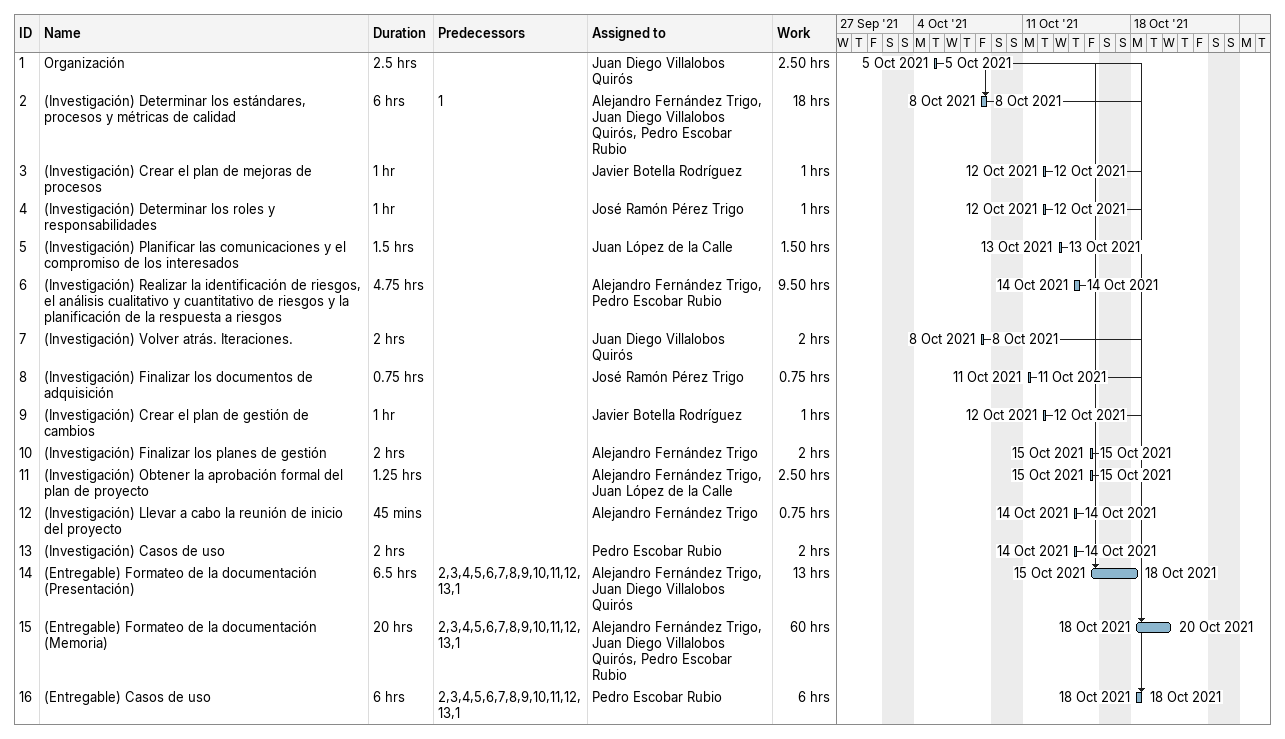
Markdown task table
| ID | Task | Duration | Start | Finish | Predecessors | Resources | Work (h) |
|---|---|---|---|---|---|---|---|
| 1 | Organización | 2.5h | 2021-10-05 | 2021-10-05 |  | Juan Diego Villalobos Quirós | 2.50 |
| 2 | (Investigación) Determinar los estándares, procesos y métricas de calidad | 6h | 2021-10-08 | 2021-10-08 | 1 | Alejandro Fernández Trigo, Juan Diego Villalobos Quirós, Pedro Escobar Rubio | 18 |
| 3 | (Investigación) Crear el plan de mejoras de procesos | 1h | 2021-10-12 | 2021-10-12 |  | Javier Botella Rodríguez | 1 |
| 4 | (Investigación) Determinar los roles y responsabilidades | 1h | 2021-10-12 | 2021-10-12 |  | José Ramón Pérez Trigo | 1 |
| 5 | (Investigación) Planificar las comunicaciones y el compromiso de los interesados | 1.5h | 2021-10-13 | 2021-10-13 |  | Juan López de la Calle | 1.50 |
| 6 | (Investigación) Realizar la identificación de riesgos, el análisis cualitativo y cuantitativo de riesgos y la planificación de la respuesta a riesgos | 4.75h | 2021-10-14 | 2021-10-14 |  | Alejandro Fernández Trigo, Pedro Escobar Rubio | 9.50 |
| 7 | (Investigación) Volver atrás. Iteraciones. | 2h | 2021-10-08 | 2021-10-08 |  | Juan Diego Villalobos Quirós | 2 |
| 8 | (Investigación) Finalizar los documentos de adquisición | 0.75h | 2021-10-11 | 2021-10-11 |  | José Ramón Pérez Trigo | 0.75 |
| 9 | (Investigación) Crear el plan de gestión de cambios | 1h | 2021-10-12 | 2021-10-12 |  | Javier Botella Rodríguez | 1 |
| 10 | (Investigación) Finalizar los planes de gestión | 2h | 2021-10-15 | 2021-10-15 |  | Alejandro Fernández Trigo | 2 |
| 11 | (Investigación) Obtener la aprobación formal del plan de proyecto | 1.25h | 2021-10-15 | 2021-10-15 |  | Alejandro Fernández Trigo, Juan López de la Calle | 2.50 |
| 12 | (Investigación) Llevar a cabo la reunión de inicio del proyecto | 45min | 2021-10-14 | 2021-10-14 |  | Alejandro Fernández Trigo | 0.75 |
| 13 | (Investigación) Casos de uso | 2h | 2021-10-14 | 2021-10-14 |  | Pedro Escobar Rubio | 2 |
| 14 | (Entregable) Formateo de la documentación (Presentación) | 6.5h | 2021-10-15 | 2021-10-18 | 2, 3, 4, 5, 6, 7, 8, 9, 10, 11, 12, 13, 1 | Alejandro Fernández Trigo, Juan Diego Villalobos Quirós | 13 |
| 15 | (Entregable) Formateo de la documentación (Memoria) | 20h | 2021-10-18 | 2021-10-20 | 2, 3, 4, 5, 6, 7, 8, 9, 10, 11, 12, 13, 1 | Alejandro Fernández Trigo, Juan Diego Villalobos Quirós, Pedro Escobar Rubio | 60 |
| 16 | (Entregable) Casos de uso | 6h | 2021-10-18 | 2021-10-18 | 2, 3, 4, 5, 6, 7, 8, 9, 10, 11, 12, 13, 1 | Pedro Escobar Rubio | 6 |
